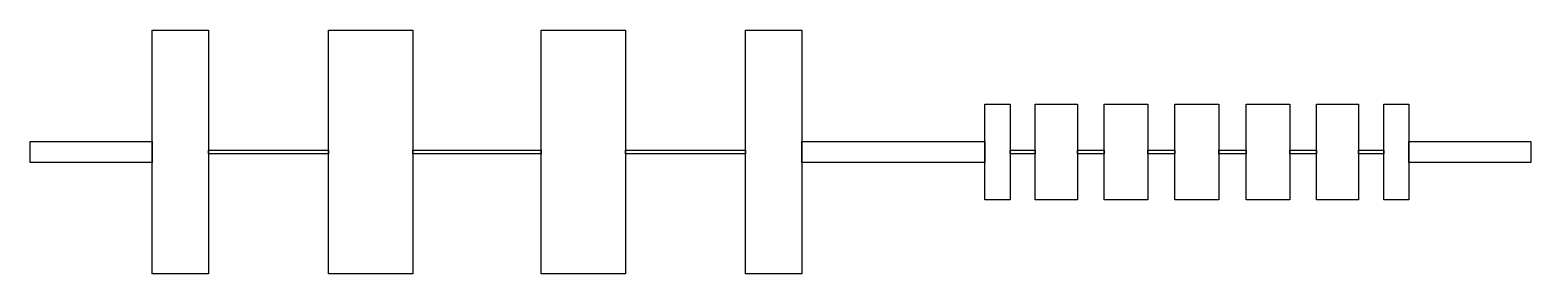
# Model space of a CAD drawing. Header units: millimetres. Extents: x 8 to 132, y 10 to 30.
import ezdxf

# ---------------------------------------------------------------- set-up
doc = ezdxf.new("R2010")
doc.units = ezdxf.units.MM
doc.layers.add('Layer_1', color=7, linetype='CONTINUOUS')

msp = doc.modelspace()

# ---------------------------------------------------------------- linework, layer by layer
at = {"layer": 'Layer_1', "color": 7}
for points in [[(18.481487, 30.000015), (23.115488, 30.000015), (23.115488, 10.000008), (18.481487, 10.000008)], [(32.942492, 30.000015), (39.851494, 30.000015), (39.851494, 10.000008), (32.942492, 10.000008)], [(50.391497, 30.000015), (57.3005, 30.000015), (57.3005, 10.000008), (50.391497, 10.000008)], [(67.127504, 30.000015), (71.761506, 30.000015), (71.761506, 10.000008), (67.127504, 10.000008)], [(86.761548, 23.928902), (88.820548, 23.928902), (88.820548, 16.0709), (86.761548, 16.0709)], [(90.886549, 23.928902), (94.33555, 23.928902), (94.33555, 16.0709), (90.886549, 16.0709)], [(96.531552, 23.928902), (100.115553, 23.928902), (100.115553, 16.0709), (96.531552, 16.0709)], [(102.336552, 23.928902), (105.943553, 23.928902), (105.943553, 16.0709), (102.336552, 16.0709)], [(108.164549, 23.928902), (111.74855, 23.928902), (111.74855, 16.0709), (108.164549, 16.0709)], [(113.944551, 23.928902), (117.393552, 23.928902), (117.393552, 16.0709), (113.944551, 16.0709)], [(119.459551, 23.928918), (121.518552, 23.928918), (121.518552, 16.070916), (119.459551, 16.070916)], [(8.481483, 20.85002), (18.481486, 20.85002), (18.481486, 19.15002), (8.481483, 19.15002)], [(23.115488, 20.137507), (32.942491, 20.137507), (32.942491, 19.862507), (23.115488, 19.862507)], [(39.851497, 20.137507), (50.3915, 20.137507), (50.3915, 19.862507), (39.851497, 19.862507)], [(57.3005, 20.137507), (67.127503, 20.137507), (67.127503, 19.862507), (57.3005, 19.862507)], [(71.761518, 20.85002), (86.761522, 20.85002), (86.761522, 19.15002), (71.761518, 19.15002)], [(88.820547, 20.14491), (90.886547, 20.14491), (90.886547, 19.85491), (88.820547, 19.85491)], [(94.33555, 20.14491), (96.53155, 20.14491), (96.53155, 19.85491), (94.33555, 19.85491)], [(100.115546, 20.14491), (102.336547, 20.14491), (102.336547, 19.85491), (100.115546, 19.85491)], [(105.943551, 20.14491), (108.164552, 20.14491), (108.164552, 19.85491), (105.943551, 19.85491)], [(111.748554, 20.14491), (113.944554, 20.14491), (113.944554, 19.85491), (111.748554, 19.85491)], [(117.393552, 20.14491), (119.459552, 20.14491), (119.459552, 19.85491), (117.393552, 19.85491)], [(121.518524, 20.850036), (131.518527, 20.850036), (131.518527, 19.150036), (121.518524, 19.150036)]]:
    msp.add_lwpolyline(points, close=True, dxfattribs=at)

doc.saveas('drawing.dxf')
